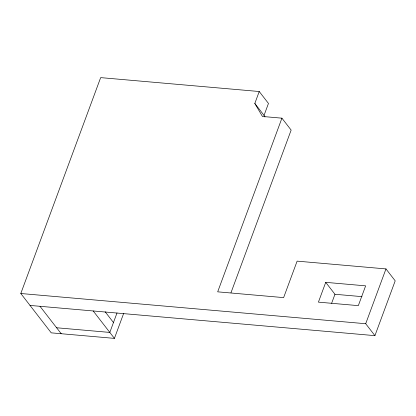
<?xml version="1.0" encoding="UTF-8"?>
<svg xmlns="http://www.w3.org/2000/svg" width="416" height="416" viewBox="0 0 416 416"><rect width="100%" height="100%" fill="white"/><g stroke="black" fill="none" stroke-linecap="round" stroke-linejoin="round"><path stroke-width="0.62" d="M123.646 313.451L114.421 338.38L51.241 332.847L20.8 293.504L100.662 77.62L259.236 91.515L268.46 103.433L264.04 115.383L264.992 117.005M117.005 312.962L109.808 332.42L56.602 327.761M230.963 292.786L291.143 130.088L281.923 118.17L262.444 116.464L254.816 103.459L259.236 91.515M281.923 118.17L217.682 291.834L283.629 297.612L297.123 261.134L385.975 268.918L395.2 280.842L374.925 335.65L30.025 305.427M325.733 282.35L318.417 302.141L358.322 305.635L365.638 285.849L325.733 282.35L334.958 294.273L361.993 296.639M331.63 303.269L334.958 294.273M374.925 335.65L365.7 323.726L385.975 268.918M20.8 293.504L365.7 323.726M254.816 103.459L264.04 115.383M105.165 311.797L113.469 322.525M93.205 310.96L114.421 338.38M39.998 306.301L61.214 333.72"/></g></svg>
